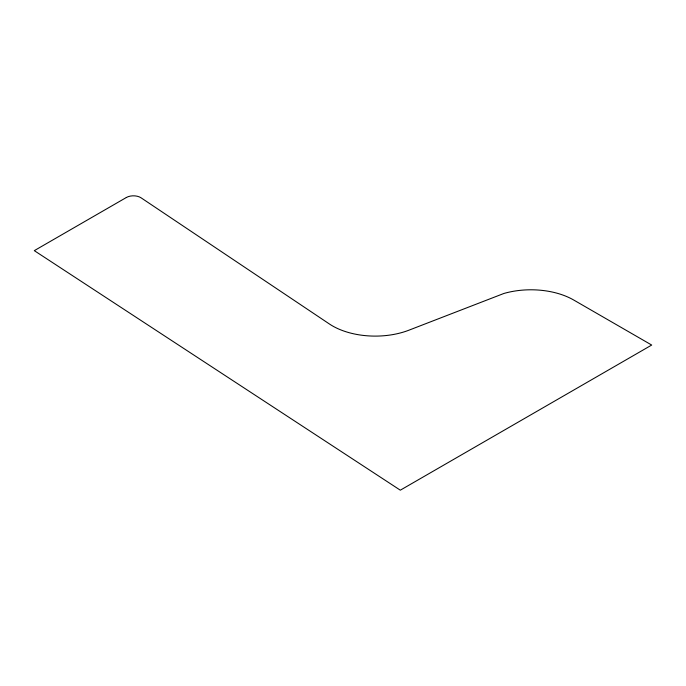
<?xml version="1.0" encoding="UTF-8"?>
<svg xmlns="http://www.w3.org/2000/svg" width="686" height="686" viewBox="0 0 686 686"><rect width="100%" height="100%" fill="white"/><g stroke="black" fill="none" stroke-linecap="round" stroke-linejoin="round"><path stroke-width="1.03" d="M126.327 197.517L34.3 250.647L400.315 490.181L651.7 345.049L573.71 300.022A60.514 34.935 0 0 0 503.858 293.479L409.105 330.12A60.514 34.935 0 0 1 329.383 323.972L141.102 197.834A10.084 5.822 0 0 0 126.327 197.517"/></g></svg>
